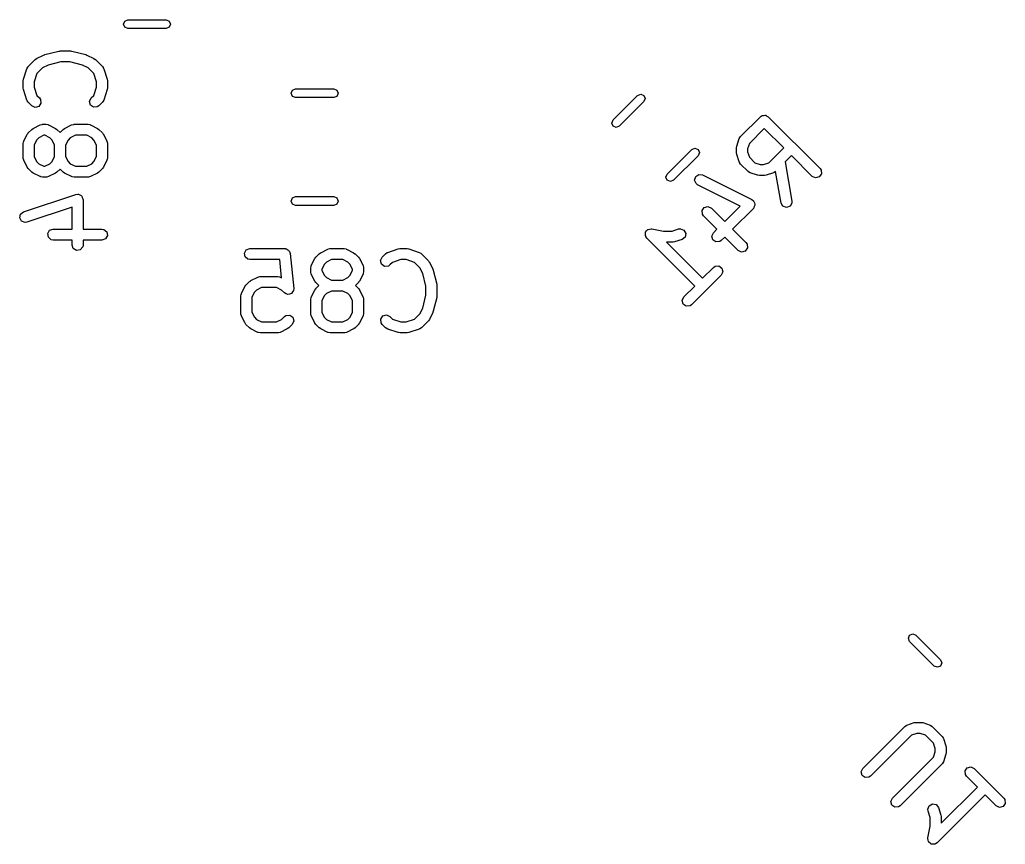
# Model space of a CAD drawing. Extents: x 4.33 to 7.66, y -5.29 to -1.79.
# Drawn here: x 4.382 to 4.911, y -3.119 to -2.677 of the extents above; entities that cross this region are included whole.
import ezdxf

# ---------------------------------------------------------------- set-up
doc = ezdxf.new("R2010")
doc.units = 0
doc.header["$MEASUREMENT"] = 0
doc.layers.add('BLACK', color=7, linetype='CONTINUOUS')

msp = doc.modelspace()

# ---------------------------------------------------------------- linework, layer by layer
at = {"layer": 'BLACK', "linetype": 'CONTINUOUS'}
for p, q in [((4.43735, -2.67894), (4.43804, -2.67727)), ((4.43804, -2.67727), (4.43971, -2.67657)), ((4.43971, -2.67657), (4.46029, -2.67657)), ((4.46029, -2.67657), (4.46196, -2.67727)), ((4.46196, -2.67727), (4.46265, -2.67894)), ((4.43804, -2.68061), (4.43735, -2.67894)), ((4.43971, -2.6813), (4.43804, -2.68061)), ((4.46029, -2.6813), (4.43971, -2.6813)), ((4.46196, -2.68061), (4.46029, -2.6813)), ((4.46265, -2.67894), (4.46196, -2.68061)), ((4.38623, -2.70173), (4.38998, -2.69798)), ((4.38998, -2.69798), (4.3907, -2.69747)), ((4.3907, -2.69747), (4.39074, -2.69743)), ((4.39074, -2.69743), (4.39449, -2.69555)), ((4.39449, -2.69555), (4.39498, -2.69541)), ((4.39498, -2.69541), (4.3951, -2.69533)), ((4.3951, -2.69533), (4.4026, -2.69345)), ((4.4026, -2.69345), (4.40318, -2.69341)), ((4.40318, -2.69341), (4.40331, -2.69337)), ((4.40331, -2.69337), (4.40894, -2.69337)), ((4.40894, -2.69337), (4.40952, -2.69347)), ((4.40952, -2.69347), (4.40965, -2.69345)), ((4.40965, -2.69345), (4.41715, -2.69533)), ((4.41715, -2.69533), (4.41762, -2.69554)), ((4.41762, -2.69554), (4.41776, -2.69555)), ((4.41776, -2.69555), (4.42151, -2.69743)), ((4.42151, -2.69743), (4.42222, -2.69795)), ((4.42222, -2.69795), (4.42227, -2.69798)), ((4.42227, -2.69798), (4.42602, -2.70173)), ((4.38364, -2.70851), (4.38551, -2.70288)), ((4.38551, -2.70288), (4.386, -2.70198)), ((4.386, -2.70198), (4.38615, -2.70189)), ((4.38615, -2.70189), (4.38623, -2.70173)), ((4.39381, -2.70249), (4.3909, -2.70541)), ((4.39684, -2.70098), (4.39381, -2.70249)), ((4.40368, -2.69927), (4.39684, -2.70098)), ((4.40857, -2.69927), (4.40368, -2.69927)), ((4.41541, -2.70098), (4.40857, -2.69927)), ((4.41844, -2.70249), (4.41541, -2.70098)), ((4.42135, -2.70541), (4.41844, -2.70249)), ((4.42602, -2.70173), (4.42661, -2.70257)), ((4.42661, -2.70257), (4.42663, -2.70275)), ((4.42663, -2.70275), (4.42674, -2.70288)), ((4.42674, -2.70288), (4.42861, -2.70851)), ((4.38349, -2.70944), (4.38364, -2.70857)), ((4.38364, -2.70857), (4.38364, -2.70851)), ((4.3909, -2.70541), (4.38939, -2.70992)), ((4.42286, -2.70992), (4.42135, -2.70541)), ((4.42861, -2.70851), (4.42874, -2.70938)), ((4.38349, -2.71319), (4.38349, -2.70944)), ((4.38351, -2.71325), (4.38349, -2.71319)), ((4.38364, -2.71413), (4.38351, -2.71325)), ((4.38551, -2.71975), (4.38364, -2.71413)), ((4.38939, -2.70992), (4.38939, -2.71271)), ((4.38939, -2.71271), (4.3909, -2.71722)), ((4.42135, -2.71722), (4.42286, -2.71271)), ((4.42286, -2.71271), (4.42286, -2.70992)), ((4.42861, -2.71413), (4.42674, -2.71975)), ((4.42876, -2.71319), (4.42861, -2.71406)), ((4.42861, -2.71406), (4.42861, -2.71413)), ((4.42874, -2.70938), (4.42876, -2.70944)), ((4.42876, -2.70944), (4.42876, -2.71319)), ((4.52804, -2.71439), (4.52971, -2.7137)), ((4.52971, -2.7137), (4.55029, -2.7137)), ((4.55029, -2.7137), (4.55196, -2.71439)), ((4.3909, -2.71722), (4.39228, -2.7186)), ((4.39228, -2.7186), (4.39287, -2.71944)), ((4.39287, -2.71944), (4.39304, -2.72145)), ((4.41912, -2.72043), (4.41997, -2.7186)), ((4.41997, -2.7186), (4.42135, -2.71722)), ((4.52735, -2.71606), (4.52804, -2.71439)), ((4.52804, -2.71773), (4.52735, -2.71606)), ((4.52971, -2.71843), (4.52804, -2.71773)), ((4.55029, -2.71843), (4.52971, -2.71843)), ((4.55196, -2.71773), (4.55029, -2.71843)), ((4.55196, -2.71439), (4.55265, -2.71606)), ((4.55265, -2.71606), (4.55196, -2.71773)), ((4.70018, -2.73039), (4.71339, -2.71718)), ((4.71339, -2.71718), (4.71506, -2.71649)), ((4.71506, -2.71649), (4.71673, -2.71718)), ((4.71673, -2.71718), (4.71742, -2.71885)), ((4.71742, -2.71885), (4.71673, -2.72052)), ((4.38562, -2.71989), (4.38551, -2.71975)), ((4.38564, -2.72006), (4.38562, -2.71989)), ((4.38623, -2.7209), (4.38564, -2.72006)), ((4.3881, -2.72278), (4.38623, -2.7209)), ((4.38993, -2.72363), (4.3881, -2.72278)), ((4.39188, -2.72311), (4.38993, -2.72363)), ((4.39304, -2.72145), (4.39188, -2.72311)), ((4.41964, -2.72238), (4.41912, -2.72043)), ((4.4213, -2.72354), (4.41964, -2.72238)), ((4.42331, -2.72337), (4.4213, -2.72354)), ((4.42415, -2.72278), (4.42331, -2.72337)), ((4.42602, -2.7209), (4.42415, -2.72278)), ((4.4261, -2.72074), (4.42602, -2.7209)), ((4.42625, -2.72065), (4.4261, -2.72074)), ((4.42674, -2.71975), (4.42625, -2.72065)), ((4.71673, -2.72052), (4.70352, -2.73373)), ((4.76868, -2.73928), (4.77928, -2.72867)), ((4.77928, -2.72867), (4.7796, -2.72845)), ((4.7796, -2.72845), (4.77968, -2.72834)), ((4.77968, -2.72834), (4.7798, -2.72831)), ((4.7798, -2.72831), (4.78012, -2.72808)), ((4.78012, -2.72808), (4.78089, -2.72802)), ((4.78089, -2.72802), (4.78163, -2.72782)), ((4.78163, -2.72782), (4.78187, -2.72793)), ((4.78187, -2.72793), (4.78213, -2.72791)), ((4.78213, -2.72791), (4.78276, -2.72835)), ((4.78276, -2.72835), (4.78346, -2.72867)), ((4.78346, -2.72867), (4.8113, -2.75651)), ((4.38623, -2.73735), (4.3881, -2.73548)), ((4.3881, -2.73548), (4.38882, -2.73497)), ((4.38882, -2.73497), (4.38887, -2.73492)), ((4.38887, -2.73492), (4.39262, -2.73305)), ((4.39262, -2.73305), (4.3936, -2.73276)), ((4.3936, -2.73276), (4.39377, -2.7328)), ((4.39377, -2.7328), (4.39394, -2.73274)), ((4.39394, -2.73274), (4.39581, -2.73274)), ((4.39581, -2.73274), (4.39682, -2.73291)), ((4.39682, -2.73291), (4.39696, -2.73303)), ((4.39696, -2.73303), (4.39713, -2.73305)), ((4.39713, -2.73305), (4.40088, -2.73492)), ((4.40088, -2.73492), (4.40159, -2.73545)), ((4.40159, -2.73545), (4.40165, -2.73548)), ((4.40165, -2.73548), (4.40331, -2.73714)), ((4.40331, -2.73714), (4.40497, -2.73548)), ((4.40497, -2.73548), (4.4057, -2.73497)), ((4.4057, -2.73497), (4.40574, -2.73492)), ((4.40574, -2.73492), (4.40949, -2.73305)), ((4.40949, -2.73305), (4.41047, -2.73276)), ((4.41047, -2.73276), (4.41065, -2.7328)), ((4.41065, -2.7328), (4.41081, -2.73274)), ((4.41081, -2.73274), (4.41831, -2.73274)), ((4.41831, -2.73274), (4.41932, -2.73291)), ((4.41932, -2.73291), (4.41946, -2.73303)), ((4.41946, -2.73303), (4.41963, -2.73305)), ((4.41963, -2.73305), (4.42338, -2.73492)), ((4.42338, -2.73492), (4.42409, -2.73545)), ((4.42409, -2.73545), (4.42415, -2.73548)), ((4.42415, -2.73548), (4.42602, -2.73735)), ((4.69949, -2.73206), (4.70018, -2.73039)), ((4.70018, -2.73373), (4.69949, -2.73206)), ((4.70185, -2.73442), (4.70018, -2.73373)), ((4.70352, -2.73373), (4.70185, -2.73442)), ((4.78137, -2.73494), (4.77334, -2.74296)), ((4.79178, -2.74534), (4.78137, -2.73494)), ((4.3838, -2.74187), (4.38567, -2.73812)), ((4.38567, -2.73812), (4.3862, -2.73741)), ((4.3862, -2.73741), (4.38623, -2.73735)), ((4.39194, -2.73999), (4.39074, -2.74119)), ((4.39464, -2.73864), (4.39194, -2.73999)), ((4.39512, -2.73864), (4.39464, -2.73864)), ((4.39781, -2.73999), (4.39512, -2.73864)), ((4.39901, -2.74119), (4.39781, -2.73999)), ((4.40881, -2.73999), (4.40761, -2.74119)), ((4.41151, -2.73864), (4.40881, -2.73999)), ((4.41761, -2.73864), (4.41151, -2.73864)), ((4.42031, -2.73999), (4.41761, -2.73864)), ((4.42151, -2.74119), (4.42031, -2.73999)), ((4.42602, -2.73735), (4.42653, -2.73807)), ((4.42653, -2.73807), (4.42658, -2.73812)), ((4.42658, -2.73812), (4.42845, -2.74187)), ((4.76664, -2.74441), (4.76796, -2.74043)), ((4.76796, -2.74043), (4.76845, -2.73953)), ((4.76845, -2.73953), (4.7686, -2.73944)), ((4.7686, -2.73944), (4.76868, -2.73928)), ((4.38349, -2.74319), (4.38367, -2.74218)), ((4.38349, -2.75069), (4.38349, -2.74319)), ((4.38367, -2.74218), (4.38378, -2.74204)), ((4.38378, -2.74204), (4.3838, -2.74187)), ((4.39074, -2.74119), (4.38939, -2.74388)), ((4.38939, -2.74388), (4.38939, -2.74999)), ((4.40036, -2.74388), (4.39901, -2.74119)), ((4.40036, -2.74999), (4.40036, -2.74388)), ((4.40761, -2.74119), (4.40627, -2.74388)), ((4.40627, -2.74388), (4.40627, -2.74999)), ((4.42286, -2.74388), (4.42151, -2.74119)), ((4.42286, -2.74999), (4.42286, -2.74388)), ((4.42845, -2.74187), (4.42874, -2.74285)), ((4.42874, -2.74285), (4.4287, -2.74302)), ((4.4287, -2.74302), (4.42876, -2.74319)), ((4.42876, -2.74319), (4.42876, -2.75069)), ((4.74248, -2.74627), (4.74415, -2.74558)), ((4.74415, -2.74558), (4.74582, -2.74627)), ((4.76649, -2.74534), (4.76664, -2.74447)), ((4.76649, -2.74799), (4.76649, -2.74534)), ((4.76664, -2.74447), (4.76664, -2.74441)), ((4.77334, -2.74296), (4.77239, -2.74582)), ((4.77239, -2.74582), (4.77239, -2.74751)), ((4.78375, -2.75337), (4.79178, -2.74534)), ((4.38355, -2.75085), (4.38349, -2.75069)), ((4.38351, -2.75102), (4.38355, -2.75085)), ((4.3838, -2.75201), (4.38351, -2.75102)), ((4.38939, -2.74999), (4.39074, -2.75269)), ((4.39901, -2.75269), (4.40036, -2.74999)), ((4.40627, -2.74999), (4.40761, -2.75269)), ((4.42151, -2.75269), (4.42286, -2.74999)), ((4.42876, -2.75069), (4.42858, -2.7517)), ((4.72927, -2.75948), (4.74248, -2.74627)), ((4.74582, -2.74961), (4.73261, -2.76282)), ((4.74582, -2.74627), (4.74651, -2.74794)), ((4.74651, -2.74794), (4.74582, -2.74961)), ((4.76651, -2.74805), (4.76649, -2.74799)), ((4.76664, -2.74893), (4.76651, -2.74805)), ((4.76796, -2.7529), (4.76664, -2.74893)), ((4.77239, -2.74751), (4.77334, -2.75038)), ((4.77334, -2.75038), (4.77634, -2.75337)), ((4.79595, -2.74952), (4.7925, -2.75297)), ((4.80712, -2.76069), (4.79595, -2.74952)), ((4.38567, -2.75576), (4.3838, -2.75201)), ((4.38572, -2.7558), (4.38567, -2.75576)), ((4.38623, -2.75652), (4.38572, -2.7558)), ((4.3881, -2.7584), (4.38623, -2.75652)), ((4.39074, -2.75269), (4.39194, -2.75388)), ((4.39194, -2.75388), (4.39464, -2.75523)), ((4.39464, -2.75523), (4.39512, -2.75523)), ((4.39512, -2.75523), (4.39781, -2.75388)), ((4.39781, -2.75388), (4.39901, -2.75269)), ((4.40761, -2.75269), (4.40881, -2.75388)), ((4.40881, -2.75388), (4.41151, -2.75523)), ((4.41151, -2.75523), (4.41761, -2.75523)), ((4.41761, -2.75523), (4.42031, -2.75388)), ((4.42031, -2.75388), (4.42151, -2.75269)), ((4.42602, -2.75652), (4.42415, -2.7584)), ((4.42605, -2.75647), (4.42602, -2.75652)), ((4.42658, -2.75576), (4.42605, -2.75647)), ((4.42845, -2.75201), (4.42658, -2.75576)), ((4.42847, -2.75183), (4.42845, -2.75201)), ((4.42858, -2.7517), (4.42847, -2.75183)), ((4.76807, -2.75304), (4.76796, -2.7529)), ((4.76809, -2.75322), (4.76807, -2.75304)), ((4.76868, -2.75406), (4.76809, -2.75322)), ((4.77265, -2.75804), (4.76868, -2.75406)), ((4.77634, -2.75337), (4.7792, -2.75432)), ((4.7792, -2.75432), (4.78089, -2.75432)), ((4.78089, -2.75432), (4.78375, -2.75337)), ((4.7925, -2.75297), (4.79621, -2.77399)), ((4.8113, -2.75651), (4.81188, -2.75735)), ((4.38816, -2.75843), (4.3881, -2.7584)), ((4.38887, -2.75895), (4.38816, -2.75843)), ((4.39262, -2.76083), (4.38887, -2.75895)), ((4.39279, -2.76085), (4.39262, -2.76083)), ((4.39293, -2.76096), (4.39279, -2.76085)), ((4.39394, -2.76114), (4.39293, -2.76096)), ((4.39581, -2.76114), (4.39394, -2.76114)), ((4.39598, -2.76108), (4.39581, -2.76114)), ((4.39615, -2.76112), (4.39598, -2.76108)), ((4.39713, -2.76083), (4.39615, -2.76112)), ((4.40088, -2.75895), (4.39713, -2.76083)), ((4.40093, -2.75891), (4.40088, -2.75895)), ((4.40165, -2.7584), (4.40093, -2.75891)), ((4.40331, -2.75674), (4.40165, -2.7584)), ((4.40497, -2.7584), (4.40331, -2.75674)), ((4.40503, -2.75843), (4.40497, -2.7584)), ((4.40574, -2.75895), (4.40503, -2.75843)), ((4.40949, -2.76083), (4.40574, -2.75895)), ((4.40967, -2.76085), (4.40949, -2.76083)), ((4.4098, -2.76096), (4.40967, -2.76085)), ((4.41081, -2.76114), (4.4098, -2.76096)), ((4.41831, -2.76114), (4.41081, -2.76114)), ((4.41848, -2.76108), (4.41831, -2.76114)), ((4.41865, -2.76112), (4.41848, -2.76108)), ((4.41963, -2.76083), (4.41865, -2.76112)), ((4.42338, -2.75895), (4.41963, -2.76083)), ((4.42343, -2.75891), (4.42338, -2.75895)), ((4.42415, -2.7584), (4.42343, -2.75891)), ((4.72858, -2.76115), (4.72927, -2.75948)), ((4.72927, -2.76282), (4.72858, -2.76115)), ((4.74395, -2.76275), (4.74453, -2.76082)), ((4.74453, -2.76082), (4.74622, -2.7597)), ((4.74622, -2.7597), (4.74822, -2.75993)), ((4.74822, -2.75993), (4.77474, -2.77319)), ((4.77281, -2.75811), (4.77265, -2.75804)), ((4.7729, -2.75826), (4.77281, -2.75811)), ((4.77381, -2.75875), (4.7729, -2.75826)), ((4.77778, -2.76007), (4.77381, -2.75875)), ((4.77785, -2.76007), (4.77778, -2.76007)), ((4.77872, -2.76023), (4.77785, -2.76007)), ((4.78137, -2.76023), (4.77872, -2.76023)), ((4.78143, -2.7602), (4.78137, -2.76023)), ((4.7823, -2.76007), (4.78143, -2.7602)), ((4.78628, -2.75875), (4.7823, -2.76007)), ((4.78642, -2.75864), (4.78628, -2.75875)), ((4.78659, -2.75862), (4.78642, -2.75864)), ((4.7874, -2.75806), (4.78659, -2.75862)), ((4.79039, -2.77502), (4.7874, -2.75806)), ((4.80895, -2.76154), (4.80712, -2.76069)), ((4.8109, -2.76102), (4.80895, -2.76154)), ((4.81206, -2.75936), (4.8109, -2.76102)), ((4.81188, -2.75735), (4.81206, -2.75936)), ((4.73094, -2.76351), (4.72927, -2.76282)), ((4.73261, -2.76282), (4.73094, -2.76351)), ((4.74476, -2.76461), (4.74395, -2.76275)), ((4.74558, -2.76522), (4.74476, -2.76461)), ((4.76843, -2.77664), (4.74558, -2.76522)), ((4.38363, -2.77976), (4.41175, -2.77038)), ((4.41175, -2.77038), (4.41277, -2.77023)), ((4.41277, -2.77023), (4.41298, -2.77032)), ((4.41298, -2.77032), (4.4132, -2.77028)), ((4.4132, -2.77028), (4.4139, -2.77068)), ((4.4139, -2.77068), (4.41465, -2.77097)), ((4.41465, -2.77097), (4.41475, -2.77117)), ((4.41475, -2.77117), (4.41495, -2.77129)), ((4.41495, -2.77129), (4.41522, -2.77204)), ((4.41522, -2.77204), (4.41561, -2.77275)), ((4.52735, -2.77394), (4.52804, -2.77227)), ((4.52804, -2.77227), (4.52971, -2.77157)), ((4.52971, -2.77157), (4.55029, -2.77157)), ((4.55029, -2.77157), (4.55196, -2.77227)), ((4.55196, -2.77227), (4.55265, -2.77394)), ((4.40973, -2.77728), (4.3855, -2.78536)), ((4.40973, -2.78898), (4.40973, -2.77728)), ((4.41561, -2.77275), (4.41556, -2.77297)), ((4.41556, -2.77297), (4.41564, -2.77318)), ((4.41564, -2.77318), (4.41564, -2.78898)), ((4.52804, -2.77561), (4.52735, -2.77394)), ((4.52971, -2.7763), (4.52804, -2.77561)), ((4.55029, -2.7763), (4.52971, -2.7763)), ((4.55196, -2.77561), (4.55029, -2.7763)), ((4.55265, -2.77394), (4.55196, -2.77561)), ((4.74803, -2.77905), (4.74918, -2.77739)), ((4.74918, -2.77739), (4.75114, -2.77687)), ((4.75114, -2.77687), (4.75297, -2.77772)), ((4.75297, -2.77772), (4.76016, -2.78491)), ((4.76016, -2.78491), (4.76843, -2.77664)), ((4.77474, -2.77319), (4.77556, -2.7738)), ((4.7756, -2.77772), (4.7755, -2.77792)), ((4.77556, -2.7738), (4.77565, -2.77401)), ((4.77579, -2.77759), (4.7756, -2.77772)), ((4.77565, -2.77401), (4.77583, -2.77414)), ((4.77602, -2.77682), (4.77579, -2.77759)), ((4.77583, -2.77414), (4.77604, -2.77492)), ((4.77636, -2.77609), (4.77602, -2.77682)), ((4.77604, -2.77492), (4.77636, -2.77566)), ((4.77636, -2.77566), (4.7763, -2.77587)), ((4.7763, -2.77587), (4.77636, -2.77609)), ((4.7914, -2.77677), (4.79039, -2.77502)), ((4.7933, -2.77746), (4.7914, -2.77677)), ((4.7952, -2.77677), (4.7933, -2.77746)), ((4.79621, -2.77502), (4.7952, -2.77677)), ((4.79621, -2.77399), (4.79621, -2.77502)), ((4.38164, -2.78299), (4.38205, -2.78101)), ((4.38261, -2.78477), (4.38164, -2.78299)), ((4.38205, -2.78101), (4.38363, -2.77976)), ((4.7482, -2.78106), (4.74803, -2.77905)), ((4.74879, -2.7819), (4.7482, -2.78106)), ((4.75598, -2.78909), (4.74879, -2.7819)), ((4.7755, -2.77792), (4.76433, -2.78909)), ((4.38448, -2.78551), (4.38261, -2.78477)), ((4.3855, -2.78536), (4.38448, -2.78551)), ((4.39666, -2.79142), (4.39767, -2.78967)), ((4.39701, -2.79341), (4.39666, -2.79142)), ((4.39855, -2.79471), (4.39701, -2.79341)), ((4.39767, -2.78967), (4.39956, -2.78898)), ((4.39956, -2.78898), (4.40973, -2.78898)), ((4.41564, -2.78898), (4.42581, -2.78898)), ((4.42581, -2.78898), (4.42682, -2.78916)), ((4.42682, -2.78916), (4.42837, -2.79046)), ((4.42872, -2.79244), (4.42771, -2.79419)), ((4.42837, -2.79046), (4.42872, -2.79244)), ((4.71754, -2.79098), (4.71763, -2.79084)), ((4.71761, -2.79183), (4.71754, -2.79098)), ((4.71759, -2.79269), (4.71761, -2.79183)), ((4.7177, -2.79282), (4.71759, -2.79269)), ((4.71763, -2.79084), (4.71764, -2.79067)), ((4.71764, -2.79067), (4.7182, -2.79002)), ((4.71771, -2.79299), (4.7177, -2.79282)), ((4.7183, -2.79383), (4.71771, -2.79299)), ((4.7182, -2.79002), (4.71869, -2.78932)), ((4.71869, -2.78932), (4.71886, -2.78928)), ((4.71886, -2.78928), (4.71897, -2.78915)), ((4.71897, -2.78915), (4.71982, -2.78902)), ((4.71982, -2.78902), (4.72065, -2.7888)), ((4.72065, -2.7888), (4.7208, -2.78887)), ((4.7208, -2.78887), (4.72097, -2.78885)), ((4.72097, -2.78885), (4.72731, -2.79011)), ((4.72731, -2.79011), (4.73184, -2.79011)), ((4.73184, -2.79011), (4.73536, -2.78894)), ((4.73536, -2.78894), (4.73638, -2.78879)), ((4.73638, -2.78879), (4.73826, -2.78953)), ((4.73881, -2.79329), (4.73723, -2.79454)), ((4.73826, -2.78953), (4.73922, -2.79131)), ((4.73922, -2.79131), (4.73881, -2.79329)), ((4.75324, -2.79281), (4.75409, -2.79098)), ((4.75376, -2.79476), (4.75324, -2.79281)), ((4.75409, -2.79098), (4.75598, -2.78909)), ((4.76016, -2.79326), (4.75827, -2.79515)), ((4.76735, -2.80046), (4.76016, -2.79326)), ((4.76433, -2.78909), (4.77153, -2.79628)), ((4.39956, -2.79488), (4.39855, -2.79471)), ((4.40973, -2.79488), (4.39956, -2.79488)), ((4.40973, -2.79756), (4.40973, -2.79488)), ((4.41042, -2.79945), (4.40973, -2.79756)), ((4.41546, -2.79857), (4.41416, -2.80011)), ((4.41564, -2.79756), (4.41546, -2.79857)), ((4.42581, -2.79488), (4.41564, -2.79488)), ((4.41564, -2.79488), (4.41564, -2.79756)), ((4.42771, -2.79419), (4.42581, -2.79488)), ((4.74405, -2.81958), (4.7183, -2.79383)), ((4.73232, -2.79602), (4.72884, -2.79602)), ((4.72884, -2.79602), (4.74823, -2.8154)), ((4.73238, -2.796), (4.73232, -2.79602)), ((4.73325, -2.79587), (4.73238, -2.796)), ((4.73723, -2.79454), (4.73325, -2.79587)), ((4.75542, -2.79592), (4.75376, -2.79476)), ((4.75743, -2.79574), (4.75542, -2.79592)), ((4.75827, -2.79515), (4.75743, -2.79574)), ((4.77153, -2.79628), (4.77211, -2.79712)), ((4.77211, -2.79712), (4.77229, -2.79913)), ((4.41217, -2.80046), (4.41042, -2.79945)), ((4.41416, -2.80011), (4.41217, -2.80046)), ((4.50229, -2.80193), (4.5033, -2.80018)), ((4.50264, -2.80392), (4.50229, -2.80193)), ((4.50418, -2.80521), (4.50264, -2.80392)), ((4.5033, -2.80018), (4.50519, -2.79949)), ((4.50519, -2.79949), (4.52394, -2.79949)), ((4.52394, -2.79949), (4.52409, -2.79951)), ((4.52409, -2.79951), (4.52416, -2.7995)), ((4.52416, -2.7995), (4.52427, -2.79955)), ((4.52427, -2.79955), (4.52495, -2.79967)), ((4.52495, -2.79967), (4.52543, -2.80007)), ((4.52543, -2.80007), (4.526, -2.80033)), ((4.526, -2.80033), (4.52618, -2.8007)), ((4.52618, -2.8007), (4.5265, -2.80096)), ((4.5265, -2.80096), (4.52661, -2.80158)), ((4.52661, -2.80158), (4.52688, -2.80215)), ((4.52688, -2.80215), (4.52875, -2.82089)), ((4.54005, -2.80487), (4.54057, -2.80416)), ((4.54057, -2.80416), (4.5406, -2.8041)), ((4.5406, -2.8041), (4.54248, -2.80223)), ((4.54248, -2.80223), (4.5432, -2.80172)), ((4.5432, -2.80172), (4.54324, -2.80167)), ((4.54324, -2.80167), (4.54699, -2.7998)), ((4.54699, -2.7998), (4.54798, -2.79951)), ((4.54798, -2.79951), (4.54815, -2.79955)), ((4.54815, -2.79955), (4.54831, -2.79949)), ((4.54831, -2.79949), (4.55581, -2.79949)), ((4.55581, -2.79949), (4.55682, -2.79967)), ((4.55682, -2.79967), (4.55696, -2.79978)), ((4.55696, -2.79978), (4.55713, -2.7998)), ((4.55713, -2.7998), (4.56088, -2.80167)), ((4.56088, -2.80167), (4.56159, -2.8022)), ((4.56159, -2.8022), (4.56165, -2.80223)), ((4.56165, -2.80223), (4.56352, -2.8041)), ((4.56352, -2.8041), (4.56403, -2.80482)), ((4.57537, -2.80593), (4.57622, -2.8041)), ((4.57622, -2.8041), (4.5781, -2.80223)), ((4.5781, -2.80223), (4.57894, -2.80164)), ((4.57894, -2.80164), (4.57911, -2.80162)), ((4.57911, -2.80162), (4.57925, -2.80151)), ((4.57925, -2.80151), (4.58487, -2.79964)), ((4.58487, -2.79964), (4.58575, -2.79951)), ((4.58575, -2.79951), (4.58581, -2.79949)), ((4.58581, -2.79949), (4.58956, -2.79949)), ((4.58956, -2.79949), (4.59043, -2.79964)), ((4.59043, -2.79964), (4.59049, -2.79964)), ((4.59049, -2.79964), (4.59612, -2.80151)), ((4.59612, -2.80151), (4.59702, -2.802)), ((4.59702, -2.802), (4.59711, -2.80215)), ((4.59711, -2.80215), (4.59727, -2.80223)), ((4.59727, -2.80223), (4.60102, -2.80598)), ((4.76918, -2.80131), (4.76735, -2.80046)), ((4.77113, -2.80079), (4.76918, -2.80131)), ((4.77229, -2.79913), (4.77113, -2.80079)), ((4.50519, -2.80539), (4.50418, -2.80521)), ((4.52127, -2.80539), (4.50519, -2.80539)), ((4.52225, -2.81516), (4.52127, -2.80539)), ((4.53786, -2.80994), (4.53804, -2.80893)), ((4.53804, -2.80893), (4.53815, -2.80879)), ((4.53815, -2.80879), (4.53817, -2.80862)), ((4.53817, -2.80862), (4.54005, -2.80487)), ((4.54512, -2.80794), (4.54377, -2.81064)), ((4.54631, -2.80674), (4.54512, -2.80794)), ((4.54901, -2.80539), (4.54631, -2.80674)), ((4.55512, -2.80539), (4.54901, -2.80539)), ((4.55781, -2.80674), (4.55512, -2.80539)), ((4.55901, -2.80794), (4.55781, -2.80674)), ((4.56036, -2.81064), (4.55901, -2.80794)), ((4.56403, -2.80482), (4.56408, -2.80487)), ((4.56408, -2.80487), (4.56595, -2.80862)), ((4.56595, -2.80862), (4.56624, -2.8096)), ((4.57589, -2.80788), (4.57537, -2.80593)), ((4.57755, -2.80904), (4.57589, -2.80788)), ((4.57956, -2.80887), (4.57755, -2.80904)), ((4.5804, -2.80828), (4.57956, -2.80887)), ((4.58178, -2.8069), (4.5804, -2.80828)), ((4.58629, -2.80539), (4.58178, -2.8069)), ((4.58908, -2.80539), (4.58629, -2.80539)), ((4.59359, -2.8069), (4.58908, -2.80539)), ((4.5965, -2.80981), (4.59359, -2.8069)), ((4.60102, -2.80598), (4.60153, -2.8067)), ((4.60153, -2.8067), (4.60157, -2.80674)), ((4.60157, -2.80674), (4.60345, -2.81049)), ((4.74823, -2.8154), (4.75409, -2.80954)), ((4.75409, -2.80954), (4.75493, -2.80895)), ((4.75493, -2.80895), (4.75695, -2.80877)), ((4.75695, -2.80877), (4.7586, -2.80993)), ((4.50575, -2.81667), (4.5095, -2.8148)), ((4.5095, -2.8148), (4.51048, -2.8145)), ((4.51048, -2.8145), (4.51065, -2.81455)), ((4.51065, -2.81455), (4.51082, -2.81449)), ((4.51082, -2.81449), (4.52019, -2.81449)), ((4.52019, -2.81449), (4.5212, -2.81466)), ((4.5212, -2.81466), (4.52134, -2.81478)), ((4.52134, -2.81478), (4.52151, -2.8148)), ((4.52151, -2.8148), (4.52225, -2.81516)), ((4.53786, -2.81181), (4.53786, -2.80994)), ((4.53792, -2.81198), (4.53786, -2.81181)), ((4.53788, -2.81215), (4.53792, -2.81198)), ((4.53817, -2.81313), (4.53788, -2.81215)), ((4.54005, -2.81688), (4.53817, -2.81313)), ((4.54377, -2.81064), (4.54377, -2.81112)), ((4.54377, -2.81112), (4.54512, -2.81381)), ((4.54512, -2.81381), (4.54631, -2.81501)), ((4.55781, -2.81501), (4.55901, -2.81381)), ((4.55901, -2.81381), (4.56036, -2.81112)), ((4.56036, -2.81112), (4.56036, -2.81064)), ((4.56595, -2.81313), (4.56408, -2.81688)), ((4.56597, -2.81296), (4.56595, -2.81313)), ((4.56609, -2.81282), (4.56597, -2.81296)), ((4.56626, -2.81181), (4.56609, -2.81282)), ((4.56624, -2.8096), (4.5662, -2.80977)), ((4.5662, -2.80977), (4.56626, -2.80994)), ((4.56626, -2.80994), (4.56626, -2.81181)), ((4.59802, -2.81284), (4.5965, -2.80981)), ((4.59973, -2.81968), (4.59802, -2.81284)), ((4.60345, -2.81049), (4.60359, -2.81098)), ((4.60359, -2.81098), (4.60367, -2.8111)), ((4.60367, -2.8111), (4.60555, -2.8186)), ((4.75827, -2.81371), (4.74236, -2.82962)), ((4.75912, -2.81188), (4.75827, -2.81371)), ((4.7586, -2.80993), (4.75912, -2.81188)), ((4.50068, -2.82362), (4.50255, -2.81987)), ((4.50255, -2.81987), (4.50308, -2.81916)), ((4.50308, -2.81916), (4.50311, -2.8191)), ((4.50311, -2.8191), (4.50498, -2.81723)), ((4.50498, -2.81723), (4.5057, -2.81672)), ((4.5057, -2.81672), (4.50575, -2.81667)), ((4.54009, -2.81693), (4.54005, -2.81688)), ((4.5406, -2.81765), (4.54009, -2.81693)), ((4.54226, -2.81931), (4.5406, -2.81765)), ((4.5406, -2.82097), (4.54226, -2.81931)), ((4.54631, -2.81501), (4.54901, -2.81636)), ((4.54901, -2.81636), (4.55512, -2.81636)), ((4.55512, -2.81636), (4.55781, -2.81501)), ((4.56352, -2.81765), (4.56186, -2.81931)), ((4.56186, -2.81931), (4.56352, -2.82097)), ((4.56355, -2.81759), (4.56352, -2.81765)), ((4.56408, -2.81688), (4.56355, -2.81759)), ((4.59973, -2.82457), (4.59973, -2.81968)), ((4.60555, -2.8186), (4.60559, -2.81918)), ((4.60559, -2.81918), (4.60563, -2.81931)), ((4.60563, -2.81931), (4.60563, -2.82494)), ((4.73819, -2.82545), (4.74405, -2.81958)), ((4.50037, -2.82494), (4.50054, -2.82393)), ((4.50037, -2.83431), (4.50037, -2.82494)), ((4.50054, -2.82393), (4.50066, -2.82379)), ((4.50066, -2.82379), (4.50068, -2.82362)), ((4.50762, -2.82294), (4.50627, -2.82563)), ((4.50882, -2.82174), (4.50762, -2.82294)), ((4.51151, -2.82039), (4.50882, -2.82174)), ((4.51949, -2.82039), (4.51151, -2.82039)), ((4.52219, -2.82174), (4.51949, -2.82039)), ((4.52373, -2.82328), (4.52219, -2.82174)), ((4.52375, -2.82328), (4.52373, -2.82328)), ((4.52375, -2.8233), (4.52375, -2.82328)), ((4.52466, -2.82371), (4.52375, -2.8233)), ((4.52556, -2.82413), (4.52466, -2.82371)), ((4.52558, -2.82412), (4.52556, -2.82413)), ((4.5256, -2.82413), (4.52558, -2.82412)), ((4.52655, -2.82386), (4.5256, -2.82413)), ((4.52751, -2.82361), (4.52655, -2.82386)), ((4.52752, -2.82359), (4.52751, -2.82361)), ((4.52754, -2.82359), (4.52752, -2.82359)), ((4.5281, -2.82276), (4.52754, -2.82359)), ((4.52867, -2.82195), (4.5281, -2.82276)), ((4.52868, -2.82192), (4.52867, -2.82193)), ((4.52867, -2.82193), (4.52867, -2.82195)), ((4.52875, -2.82089), (4.52868, -2.82192)), ((4.53817, -2.82549), (4.54005, -2.82174)), ((4.54005, -2.82174), (4.54057, -2.82103)), ((4.54057, -2.82103), (4.5406, -2.82097)), ((4.54512, -2.82481), (4.54377, -2.82751)), ((4.54631, -2.82361), (4.54512, -2.82481)), ((4.54901, -2.82227), (4.54631, -2.82361)), ((4.55512, -2.82227), (4.54901, -2.82227)), ((4.55781, -2.82361), (4.55512, -2.82227)), ((4.55901, -2.82481), (4.55781, -2.82361)), ((4.56036, -2.82751), (4.55901, -2.82481)), ((4.56352, -2.82097), (4.56403, -2.8217)), ((4.56403, -2.8217), (4.56408, -2.82174)), ((4.56408, -2.82174), (4.56595, -2.82549)), ((4.59802, -2.83141), (4.59973, -2.82457)), ((4.60563, -2.82494), (4.60553, -2.82552)), ((4.50627, -2.82563), (4.50627, -2.83361)), ((4.53786, -2.82681), (4.53804, -2.8258)), ((4.53786, -2.83431), (4.53786, -2.82681)), ((4.53804, -2.8258), (4.53815, -2.82567)), ((4.53815, -2.82567), (4.53817, -2.82549)), ((4.54377, -2.82751), (4.54377, -2.83361)), ((4.56036, -2.83361), (4.56036, -2.82751)), ((4.56595, -2.82549), (4.56624, -2.82647)), ((4.56624, -2.82647), (4.5662, -2.82665)), ((4.5662, -2.82665), (4.56626, -2.82681)), ((4.56626, -2.82681), (4.56626, -2.83431)), ((4.60555, -2.82565), (4.60367, -2.83315)), ((4.60553, -2.82552), (4.60555, -2.82565)), ((4.73733, -2.82728), (4.73819, -2.82545)), ((4.73785, -2.82923), (4.73733, -2.82728)), ((4.73951, -2.83039), (4.73785, -2.82923)), ((4.74152, -2.83021), (4.73951, -2.83039)), ((4.74236, -2.82962), (4.74152, -2.83021)), ((4.50043, -2.83448), (4.50037, -2.83431)), ((4.50039, -2.83465), (4.50043, -2.83448)), ((4.50068, -2.83563), (4.50039, -2.83465)), ((4.50255, -2.83938), (4.50068, -2.83563)), ((4.50627, -2.83361), (4.50762, -2.83631)), ((4.52219, -2.83751), (4.52373, -2.83597)), ((4.52373, -2.83597), (4.52457, -2.83538)), ((4.52457, -2.83538), (4.52658, -2.83521)), ((4.52658, -2.83521), (4.52823, -2.83637)), ((4.53792, -2.83448), (4.53786, -2.83431)), ((4.53788, -2.83465), (4.53792, -2.83448)), ((4.53817, -2.83563), (4.53788, -2.83465)), ((4.54005, -2.83938), (4.53817, -2.83563)), ((4.54377, -2.83361), (4.54512, -2.83631)), ((4.55901, -2.83631), (4.56036, -2.83361)), ((4.56595, -2.83563), (4.56408, -2.83938)), ((4.56597, -2.83546), (4.56595, -2.83563)), ((4.56609, -2.83532), (4.56597, -2.83546)), ((4.56626, -2.83431), (4.56609, -2.83532)), ((4.57546, -2.8373), (4.57662, -2.83564)), ((4.57662, -2.83564), (4.57857, -2.83512)), ((4.57857, -2.83512), (4.5804, -2.83597)), ((4.5804, -2.83597), (4.58178, -2.83735)), ((4.59359, -2.83735), (4.5965, -2.83444)), ((4.5965, -2.83444), (4.59802, -2.83141)), ((4.60345, -2.83376), (4.60157, -2.83751)), ((4.60346, -2.83362), (4.60345, -2.83376)), ((4.60367, -2.83315), (4.60346, -2.83362)), ((4.5026, -2.83943), (4.50255, -2.83938)), ((4.50311, -2.84015), (4.5026, -2.83943)), ((4.50498, -2.84202), (4.50311, -2.84015)), ((4.50762, -2.83631), (4.50882, -2.83751)), ((4.50882, -2.83751), (4.51151, -2.83886)), ((4.51151, -2.83886), (4.51949, -2.83886)), ((4.51949, -2.83886), (4.52219, -2.83751)), ((4.5279, -2.84015), (4.52603, -2.84202)), ((4.52876, -2.83832), (4.5279, -2.84015)), ((4.52823, -2.83637), (4.52876, -2.83832)), ((4.54009, -2.83943), (4.54005, -2.83938)), ((4.5406, -2.84015), (4.54009, -2.83943)), ((4.54248, -2.84202), (4.5406, -2.84015)), ((4.54512, -2.83631), (4.54631, -2.83751)), ((4.54631, -2.83751), (4.54901, -2.83886)), ((4.54901, -2.83886), (4.55512, -2.83886)), ((4.55512, -2.83886), (4.55781, -2.83751)), ((4.55781, -2.83751), (4.55901, -2.83631)), ((4.56352, -2.84015), (4.56165, -2.84202)), ((4.56355, -2.84009), (4.56352, -2.84015)), ((4.56408, -2.83938), (4.56355, -2.84009)), ((4.57563, -2.83931), (4.57546, -2.8373)), ((4.57622, -2.84015), (4.57563, -2.83931)), ((4.5781, -2.84202), (4.57622, -2.84015)), ((4.58178, -2.83735), (4.58629, -2.83886)), ((4.58629, -2.83886), (4.58908, -2.83886)), ((4.58908, -2.83886), (4.59359, -2.83735)), ((4.60102, -2.83827), (4.59727, -2.84202)), ((4.60105, -2.83822), (4.60102, -2.83827)), ((4.60157, -2.83751), (4.60105, -2.83822)), ((4.50504, -2.84205), (4.50498, -2.84202)), ((4.50575, -2.84258), (4.50504, -2.84205)), ((4.5095, -2.84445), (4.50575, -2.84258)), ((4.50967, -2.84447), (4.5095, -2.84445)), ((4.50981, -2.84458), (4.50967, -2.84447)), ((4.51082, -2.84476), (4.50981, -2.84458)), ((4.52019, -2.84476), (4.51082, -2.84476)), ((4.52036, -2.8447), (4.52019, -2.84476)), ((4.52053, -2.84474), (4.52036, -2.8447)), ((4.52151, -2.84445), (4.52053, -2.84474)), ((4.52526, -2.84258), (4.52151, -2.84445)), ((4.52531, -2.84253), (4.52526, -2.84258)), ((4.52603, -2.84202), (4.52531, -2.84253)), ((4.54253, -2.84205), (4.54248, -2.84202)), ((4.54324, -2.84258), (4.54253, -2.84205)), ((4.54699, -2.84445), (4.54324, -2.84258)), ((4.54717, -2.84447), (4.54699, -2.84445)), ((4.5473, -2.84458), (4.54717, -2.84447)), ((4.54831, -2.84476), (4.5473, -2.84458)), ((4.55581, -2.84476), (4.54831, -2.84476)), ((4.55598, -2.8447), (4.55581, -2.84476)), ((4.55615, -2.84474), (4.55598, -2.8447)), ((4.55713, -2.84445), (4.55615, -2.84474)), ((4.56088, -2.84258), (4.55713, -2.84445)), ((4.56093, -2.84253), (4.56088, -2.84258)), ((4.56165, -2.84202), (4.56093, -2.84253)), ((4.57826, -2.8421), (4.5781, -2.84202)), ((4.57835, -2.84225), (4.57826, -2.8421)), ((4.57925, -2.84274), (4.57835, -2.84225)), ((4.58487, -2.84461), (4.57925, -2.84274)), ((4.58494, -2.84461), (4.58487, -2.84461)), ((4.58581, -2.84476), (4.58494, -2.84461)), ((4.58956, -2.84476), (4.58581, -2.84476)), ((4.58962, -2.84474), (4.58956, -2.84476)), ((4.59049, -2.84461), (4.58962, -2.84474)), ((4.59612, -2.84274), (4.59049, -2.84461)), ((4.59625, -2.84263), (4.59612, -2.84274)), ((4.59643, -2.84261), (4.59625, -2.84263)), ((4.59727, -2.84202), (4.59643, -2.84261)), ((4.85871, -3.00872), (4.8594, -3.00705)), ((4.8594, -3.01039), (4.85871, -3.00872)), ((4.8594, -3.00705), (4.86107, -3.00636)), ((4.87263, -3.02362), (4.8594, -3.01039)), ((4.86107, -3.00636), (4.86274, -3.00705)), ((4.86274, -3.00705), (4.87597, -3.02028)), ((4.87597, -3.02028), (4.87666, -3.02195)), ((4.8743, -3.02431), (4.87263, -3.02362)), ((4.87597, -3.02362), (4.8743, -3.02431)), ((4.87666, -3.02195), (4.87597, -3.02362)), ((4.83422, -3.07862), (4.85676, -3.05608)), ((4.85676, -3.05608), (4.8576, -3.05549)), ((4.8576, -3.05549), (4.85777, -3.05548)), ((4.85777, -3.05548), (4.85791, -3.05537)), ((4.85791, -3.05537), (4.86189, -3.05404)), ((4.86189, -3.05404), (4.86276, -3.05391)), ((4.86276, -3.05391), (4.86282, -3.05389)), ((4.86282, -3.05389), (4.86547, -3.05389)), ((4.86547, -3.05389), (4.86634, -3.05404)), ((4.86634, -3.05404), (4.86641, -3.05404)), ((4.86641, -3.05404), (4.87039, -3.05537)), ((4.87039, -3.05537), (4.87129, -3.05586)), ((4.87129, -3.05586), (4.87138, -3.05601)), ((4.87138, -3.05601), (4.87154, -3.05608)), ((4.87154, -3.05608), (4.87684, -3.06138)), ((4.86044, -3.06075), (4.8384, -3.08279)), ((4.8633, -3.0598), (4.86044, -3.06075)), ((4.865, -3.0598), (4.8633, -3.0598)), ((4.86786, -3.06075), (4.865, -3.0598)), ((4.87217, -3.06507), (4.86786, -3.06075)), ((4.87684, -3.06138), (4.87743, -3.06222)), ((4.87743, -3.06222), (4.87745, -3.0624)), ((4.87745, -3.0624), (4.87756, -3.06254)), ((4.87756, -3.06254), (4.87888, -3.06652)), ((4.87313, -3.06793), (4.87217, -3.06507)), ((4.87313, -3.06962), (4.87313, -3.06793)), ((4.87888, -3.06652), (4.87901, -3.06739)), ((4.87901, -3.06739), (4.87903, -3.06745)), ((4.87903, -3.06745), (4.87903, -3.0701)), ((4.85013, -3.09453), (4.87217, -3.07248)), ((4.87217, -3.07248), (4.87313, -3.06962)), ((4.87888, -3.07103), (4.87756, -3.07501)), ((4.87903, -3.0701), (4.87888, -3.07097)), ((4.87888, -3.07097), (4.87888, -3.07103)), ((4.83337, -3.08045), (4.83422, -3.07862)), ((4.87684, -3.07617), (4.85431, -3.0987)), ((4.87692, -3.07601), (4.87684, -3.07617)), ((4.87707, -3.07591), (4.87692, -3.07601)), ((4.87756, -3.07501), (4.87707, -3.07591)), ((4.88914, -3.07994), (4.89029, -3.07829)), ((4.89029, -3.07829), (4.89224, -3.07776)), ((4.89224, -3.07776), (4.89408, -3.07862)), ((4.89408, -3.07862), (4.90998, -3.09453)), ((4.83389, -3.0824), (4.83337, -3.08045)), ((4.83555, -3.08356), (4.83389, -3.0824)), ((4.83756, -3.08338), (4.83555, -3.08356)), ((4.8384, -3.08279), (4.83756, -3.08338)), ((4.88931, -3.08195), (4.88914, -3.07994)), ((4.8899, -3.08279), (4.88931, -3.08195)), ((4.89577, -3.08866), (4.8899, -3.08279)), ((4.87638, -3.10804), (4.89577, -3.08866)), ((4.84928, -3.09636), (4.85013, -3.09453)), ((4.89994, -3.09284), (4.87419, -3.11859)), ((4.90581, -3.0987), (4.89994, -3.09284)), ((4.90998, -3.09453), (4.91057, -3.09537)), ((4.8498, -3.09831), (4.84928, -3.09636)), ((4.85145, -3.09947), (4.8498, -3.09831)), ((4.85347, -3.09929), (4.85145, -3.09947)), ((4.85431, -3.0987), (4.85347, -3.09929)), ((4.86915, -3.10051), (4.86989, -3.09863)), ((4.8693, -3.10152), (4.86915, -3.10051)), ((4.86989, -3.09863), (4.87167, -3.09767)), ((4.87167, -3.09767), (4.87365, -3.09807)), ((4.87365, -3.09807), (4.8749, -3.09966)), ((4.8749, -3.09966), (4.87623, -3.10363)), ((4.90764, -3.09956), (4.90581, -3.0987)), ((4.90959, -3.09903), (4.90764, -3.09956)), ((4.91075, -3.09738), (4.90959, -3.09903)), ((4.91057, -3.09537), (4.91075, -3.09738)), ((4.87048, -3.10505), (4.8693, -3.10152)), ((4.87048, -3.10958), (4.87048, -3.10505)), ((4.87623, -3.10363), (4.87636, -3.10451)), ((4.87636, -3.10451), (4.87638, -3.10457)), ((4.87638, -3.10457), (4.87638, -3.10804)), ((4.86921, -3.11592), (4.87048, -3.10958)), ((4.86916, -3.11624), (4.86923, -3.11609)), ((4.86938, -3.11707), (4.86916, -3.11624)), ((4.86923, -3.11609), (4.86921, -3.11592)), ((4.86951, -3.11792), (4.86938, -3.11707)), ((4.86964, -3.11803), (4.86951, -3.11792)), ((4.86968, -3.11819), (4.86964, -3.11803)), ((4.87039, -3.11868), (4.86968, -3.11819)), ((4.87103, -3.11925), (4.87039, -3.11868)), ((4.8712, -3.11925), (4.87103, -3.11925)), ((4.87134, -3.11935), (4.8712, -3.11925)), ((4.87219, -3.11928), (4.87134, -3.11935)), ((4.87305, -3.1193), (4.87219, -3.11928)), ((4.87318, -3.11919), (4.87305, -3.1193)), ((4.87335, -3.11917), (4.87318, -3.11919)), ((4.87419, -3.11859), (4.87335, -3.11917))]:
    msp.add_line(p, q, dxfattribs=at)

doc.saveas('drawing.dxf')
